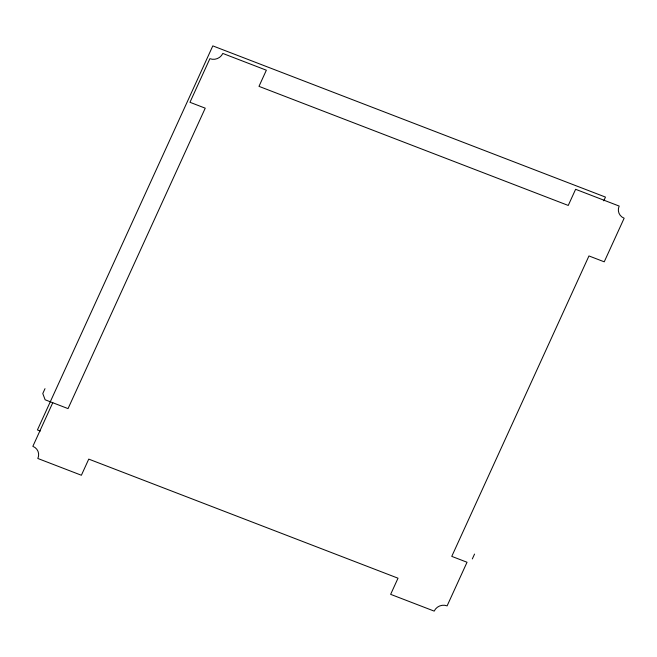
<?xml version="1.0" encoding="UTF-8"?>
<svg xmlns="http://www.w3.org/2000/svg" width="657" height="657" viewBox="0 0 657 657"><rect width="100%" height="100%" fill="white"/><g stroke="black" fill="none" stroke-linecap="round" stroke-linejoin="round"><path stroke-width="0.99" d="M45.005 388.665L42.787 393.535L45.136 399.785L68.041 408.613L205.239 108.175L189.963 102.295L209.887 58.678A9.863 9.28 -20.6 0 0 222.805 53.439L266.356 70.209L258.981 86.354L568.248 205.444L575.614 189.298L619.173 206.068A9.863 9.28 -20.6 0 0 624.15 218.214L604.235 261.823L588.959 255.943L451.761 556.372L467.037 562.252L447.113 605.869A9.863 9.28 -20.6 0 0 434.195 611.117L390.644 594.347L398.019 578.201L88.752 459.112L81.386 475.249L37.827 458.479A9.863 9.28 -20.6 0 0 32.85 446.341L52.765 402.725M603.775 200.82L605.475 197.092L212.811 45.883L37.424 429.941L40.299 431.049M472.317 558.943L474.543 554.073"/></g></svg>
